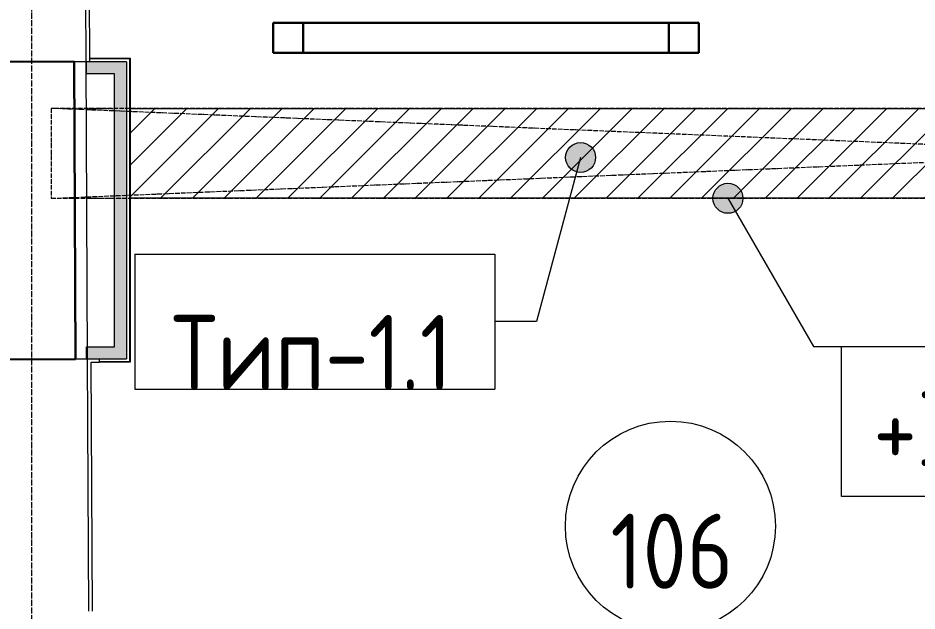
# Model space of a CAD drawing. Header units: millimetres. Extents: x -13069 to 207500, y -71366 to 56785.
# Drawn here: x -46 to 2951, y 4675 to 6652 of the extents above; entities that cross this region are included whole.
import ezdxf

# ---------------------------------------------------------------- set-up
doc = ezdxf.new("R2010")
doc.units = ezdxf.units.MM
for name, pattern in [('ADSK_Линия сетки', [25, 20, -2.5, 0, -2.5]), ('ADSK_Штрих_ш3 п1_5', [4.5, 3, -1.5]), ('ADSK_Штрихпунктирная 2 точки_ш15 п1_5 п1_5 п1_5', [19.5, 15, -1.5, 0, -1.5, 0, -1.5])]:
    doc.linetypes.add(name, pattern=pattern)
for name, color, linetype, lineweight in [('Аннотация', 7, 'Continuous', 18), ('Каркас', 7, 'Continuous', 18), ('Марки', 7, 'Continuous', 20), ('Марки помещений', 7, 'Continuous', 20), ('Оси', 7, 'Continuous', 9), ('Отметки', 7, 'Continuous', 9), ('Потолки', 7, 'Continuous', 9), ('Потолки штриховка', 7, 'Continuous', 9), ('Стены внутренние', 7, 'Continuous', 18), ('Стены наружные', 7, 'Continuous', 18), ('Стены несущие', 7, 'Continuous', 30), ('Стены отделка', 7, 'Continuous', 30), ('Стены штриховка', 7, 'Continuous', 9)]:
    doc.layers.add(name, color=color, linetype=linetype, lineweight=lineweight)
doc.layers.add('Линии', color=7, linetype='Continuous', lineweight=9, true_color=0x00a600)
doc.styles.add('GOST Common_1', font='GOST_Common.ttf', dxfattribs={"width": 0.9, "height": 250})
doc.styles.add('GOST Common_2', font='GOST_Common.ttf', dxfattribs={"width": 0.9, "height": 250})
doc.styles.add('GOST Common_B', font='', dxfattribs={"width": 0.9, "height": 250})
doc.styles.get('GOST Common_B').set_extended_font_data('GOST Common', bold=True)

# ---------------------------------------------------------------- blocks, each defined once
blk = doc.blocks.new('ADSK_Марка_Помещение_ОдноЗначение - Номер-159740-План потолков 1-го этажа')
at = {"layer": 'Марки помещений'}
blk.add_circle((0, 0), 3.5, dxfattribs=at)
blk = doc.blocks.new('Высотные отметки - Рамка-12095-План потолков 1-го этажа')
at = {"layer": 'Аннотация', "lineweight": 20}
for p, q in [((-6.5, 0), (-6.5, 5)), ((-6.5, 5), (6.5, 5)), ((6.5, 5), (6.5, 0)), ((6.5, 0), (-6.5, 0))]:
    blk.add_line(p, q, dxfattribs=at)
blk = doc.blocks.new('ADSK_Марка_Потолок - ADSK_Марка и Смещение от уровня-155896-План потолков 1-го этажа')
at = {"layer": 'Марки'}
for p, q in [((-6, 4.5), (-6, 0)), ((-6, 4.5), (6, 4.5)), ((6, 4.5), (6, 0)), ((-6, 0), (6, 0))]:
    blk.add_line(p, q, dxfattribs=at)

msp = doc.modelspace()

# ---------------------------------------------------------------- hatches: boundary and pattern name
at = {"layer": 'Марки'}
h = msp.add_hatch(color=256, dxfattribs=at)
edge = h.paths.add_edge_path()
edge.add_arc((1829.142, 6186.681), 50, 0, 360)
at = {"layer": 'Отметки'}
h = msp.add_hatch(color=256, dxfattribs=at)
edge = h.paths.add_edge_path()
edge.add_arc((2320.332, 6050.533), 50, 0, 360)
at = {"layer": 'Потолки штриховка', "lineweight": 18, "true_color": 0x787878}
h = msp.add_hatch(dxfattribs=at)
h.set_pattern_fill('FP_89', color=8, style=0, pattern_type=2)
h.set_pattern_definition([(45, (0, 0), (-53.033, 53.033), [])])
h.paths.add_polyline_path([(216.09, 1644.358), (7102.811, 1644.643), (7104.006, 1944.358), (343.592, 1944.358), (343.592, 1795.831), (341.592, 1795.831), (341.592, 1793.831), (215.379, 1793.831), (216.032, 1656.505)])
h.paths.add_polyline_path([(206.425, 3750.533), (7111.208, 3751.052), (7112.402, 4050.533), (204.65, 4050.024), (206.074, 3750.533)])
h.paths.add_polyline_path([(327.752, 6050.533), (7120.376, 6051.061), (7121.57, 6350.533), (327.752, 6350.005), (327.752, 6112.401)])
h.paths.add_polyline_path([(4905.398, 8295), (6814.033, 8295.404), (6814.033, 8407.011), (3772.531, 8407.011), (3772.531, 8430.011), (1109.928, 8430.011), (1109.928, 8424.511), (1111.568, 8424.511), (1111.568, 8295), (4468.029, 8295)])
at = {"layer": 'Стены внутренние'}
for points in [[(182.475, 6465.715), (315.752, 6465.715), (315.752, 6505.715), (182.475, 6505.715), (182.475, 6504.542)], [(315.752, 5515.752), (315.752, 6465.715), (275.752, 6465.715), (275.752, 5515.752)], [(185.685, 5515.752), (275.752, 5515.752), (275.752, 5555.752), (185.489, 5555.752), (185.679, 5515.752)]]:
    msp.add_hatch(color=256, dxfattribs=at).paths.add_polyline_path(points)

# ---------------------------------------------------------------- linework, layer by layer
at = {"layer": 'Каркас', "color": 8, "linetype": 'ADSK_Штрих_ш3 п1_5', "lineweight": 9, "true_color": 0x808080}
for p, q in [((181.709, 6350.533), (275.752, 6350.533)), ((183.136, 6050.533), (275.752, 6050.533))]:
    msp.add_line(p, q, dxfattribs=at)
at = {"layer": 'Линии', "color": 5, "lineweight": 30, "true_color": 0x0000ff}
for p, q in [((803.704, 6535.662), (803.704, 6635.662)), ((803.704, 6635.662), (2223.704, 6635.662)), ((903.704, 6535.662), (903.704, 6635.662)), ((2123.704, 6635.662), (2123.704, 6535.662)), ((2223.704, 6635.662), (2223.704, 6535.662)), ((2223.704, 6535.662), (803.704, 6535.662))]:
    msp.add_line(p, q, dxfattribs=at)
at = {"layer": 'Линии', "color": 7, "linetype": 'ADSK_Штрихпунктирная 2 точки_ш15 п1_5 п1_5 п1_5'}
for p, q in [((64.272, 6350.533), (64.272, 6050.533)), ((7339.344, 6350.533), (64.272, 6350.533)), ((64.272, 6050.533), (7339.344, 6350.533)), ((7339.344, 6050.533), (64.272, 6350.533)), ((64.272, 6050.533), (7339.344, 6050.533))]:
    msp.add_line(p, q, dxfattribs=at)
at = {"layer": 'Марки'}
for p, q in [((1829.142, 6186.681), (1682.262, 5639.45)), ((1682.262, 5639.45), (1543.63, 5639.45))]:
    msp.add_line(p, q, dxfattribs=at)
msp.add_circle((1829.142, 6186.681), 50, dxfattribs=at)
at = {"layer": 'Оси', "linetype": 'ADSK_Линия сетки'}
msp.add_line((-0.435, -6603.62), (-0.435, 44222.998), dxfattribs=at)
at = {"layer": 'Отметки', "lineweight": 20}
for p, q in [((2320.332, 6050.533), (2605.667, 5556.319)), ((2605.667, 5556.319), (3348.77, 5556.319))]:
    msp.add_line(p, q, dxfattribs=at)
at = {"layer": 'Отметки'}
msp.add_circle((2320.332, 6050.533), 50, dxfattribs=at)
at = {"layer": 'Потолки'}
for p, q in [((327.752, 6350.533), (7121.57, 6350.533)), ((7120.374, 6050.533), (327.752, 6050.533))]:
    msp.add_line(p, q, dxfattribs=at)
at = {"layer": 'Стены внутренние'}
for p, q in [((180.967, 6506.542), (176.973, 7346.532)), ((189.679, 4674.562), (185.685, 5514.553))]:
    msp.add_line(p, q, dxfattribs=at)
at = {"layer": 'Стены наружные'}
for p, q in [((192.914, 6517.715), (188.972, 7346.589)), ((192.967, 6506.599), (190.967, 6506.589)), ((197.736, 5503.752), (225.737, 5503.752)), ((201.679, 4674.619), (197.736, 5503.752))]:
    msp.add_line(p, q, dxfattribs=at)
at = {"layer": 'Стены несущие'}
for p, q in [((-189.029, 6504.782), (140.968, 6506.351)), ((145.685, 5514.363), (140.968, 6506.351)), ((145.685, 5514.363), (-184.311, 5512.793))]:
    msp.add_line(p, q, dxfattribs=at)
at = {"layer": 'Стены отделка', "lineweight": 9}
for p, q in [((140.968, 6506.351), (190.967, 6506.589)), ((185.679, 5515.752), (180.967, 6506.542)), ((315.752, 6505.715), (180.971, 6505.715)), ((182.475, 6465.715), (182.475, 6505.715)), ((192.914, 6517.715), (325.752, 6517.715)), ((192.967, 6506.599), (192.914, 6517.715)), ((315.752, 6505.715), (315.752, 5515.752)), ((327.752, 6515.715), (327.752, 5505.752)), ((275.752, 6465.715), (182.475, 6465.715)), ((275.752, 5555.752), (275.752, 6465.715)), ((182.475, 5515.752), (182.475, 5555.752)), ((182.475, 5555.752), (275.752, 5555.752)), ((225.684, 5514.743), (145.685, 5514.363)), ((182.475, 5515.752), (315.752, 5515.752)), ((185.685, 5514.553), (185.679, 5515.752)), ((225.737, 5503.752), (225.684, 5514.743)), ((325.752, 5503.752), (225.737, 5503.752))]:
    msp.add_line(p, q, dxfattribs=at)
at = {"layer": 'Стены штриховка'}
for p, q in [((327.752, 6515.715), (192.924, 6515.715)), ((325.752, 6517.715), (325.752, 5503.752)), ((325.752, 6517.715), (327.752, 6517.715)), ((327.752, 6517.715), (327.752, 6515.715)), ((327.752, 5505.752), (225.727, 5505.752)), ((327.752, 5503.752), (325.752, 5503.752)), ((327.752, 5505.752), (327.752, 5503.752))]:
    msp.add_line(p, q, dxfattribs=at)

# ---------------------------------------------------------------- block references
at = {"layer": 'Марки', "xscale": 99.99999999999993, "yscale": 99.99999999999993, "zscale": 99.99999999999993}
msp.add_blockref('ADSK_Марка_Потолок - ADSK_Марка и Смещение от уровня-155896-План потолков 1-го этажа', (943.63, 5414.45), dxfattribs=at)
at = {"layer": 'Марки помещений', "xscale": 99.99999999999993, "yscale": 99.99999999999993, "zscale": 99.99999999999993}
msp.add_blockref('ADSK_Марка_Помещение_ОдноЗначение - Номер-159740-План потолков 1-го этажа', (2128.486, 4957.566), dxfattribs=at)
at = {"layer": 'Отметки', "lineweight": 20, "xscale": 99.99999999999993, "yscale": 99.99999999999993, "zscale": 99.99999999999993, "rotation": 180}
msp.add_blockref('Высотные отметки - Рамка-12095-План потолков 1-го этажа', (3348.77, 5556.319), dxfattribs=at)

# ---------------------------------------------------------------- texts
at = {"layer": 'Марки', "lineweight": 9, "insert": (932.999, 5536.605), "char_height": 250, "width": 982.8, "attachment_point": 5, "line_spacing_factor": 1.022766, "style": 'GOST Common_B'}
msp.add_mtext('\\pt1143,2286,3429,4572,5715,6858,8001,9144,10287,11430,12573,13716,14859,16002,17145,18288,19431,20574,21717,22860,24003,25146,26289,27432,28575,29718,30861,32004,33147,34290,35433,36576;Тип-1.1', dxfattribs=at)
at = {"layer": 'Марки помещений', "lineweight": 9, "insert": (2133.429, 4873.985), "char_height": 250, "width": 441, "attachment_point": 5, "line_spacing_factor": 1.022766, "style": 'GOST Common_2'}
msp.add_mtext('\\pt450,900,1350,1800,2250,2700,3150,3600,4050,4500,4950,5400,5850,6300,6750,7200,7650,8100,8550,9000,9450,9900,10350,10800,11250,11700,12150,12600,13050,13500,13950,14400;106', dxfattribs=at)
at = {"layer": 'Отметки', "lineweight": 20, "insert": (2804.44, 5406.875), "char_height": 250, "width": 1306.39347, "attachment_point": 1, "line_spacing_factor": 1.022761, "style": 'GOST Common_1'}
msp.add_mtext('+3,320 *', dxfattribs=at)

doc.saveas('drawing.dxf')
